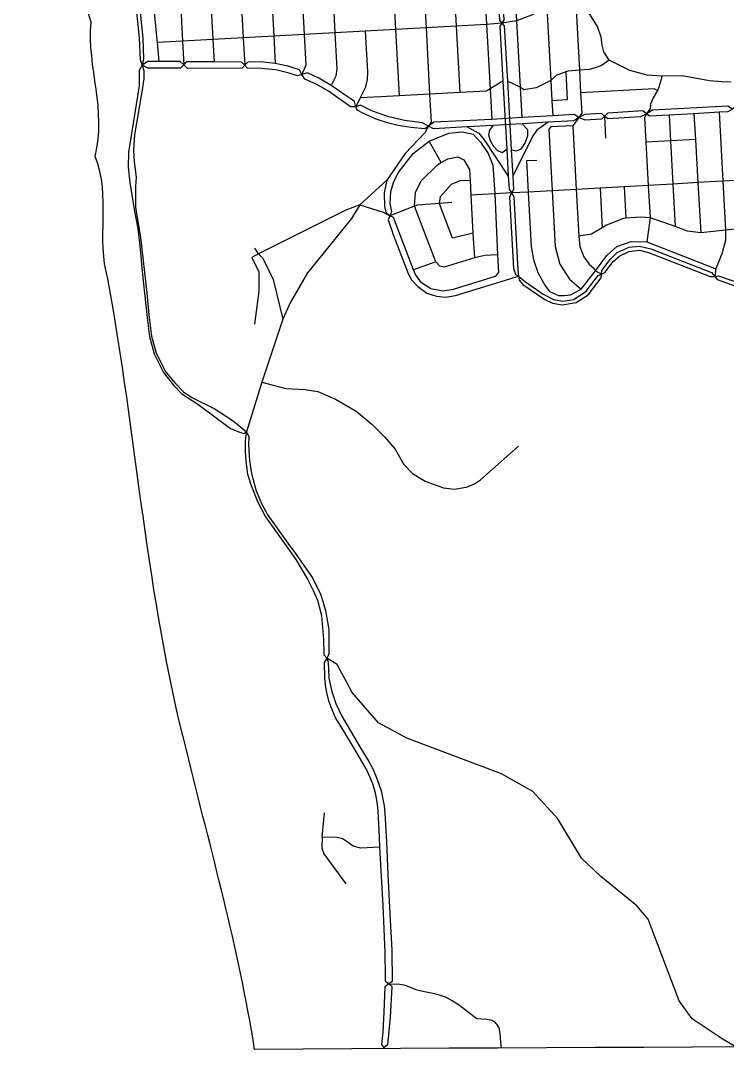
# Model space of a CAD drawing. Extents: x 0 to 264, y 89 to 356.
# Drawn here: x 12.6 to 52.8, y 91.4 to 149.9 of the extents above; entities that cross this region are included whole.
import ezdxf

# ---------------------------------------------------------------- set-up
doc = ezdxf.new("R2010")
doc.units = 0
doc.layers.get('0').update_dxf_attribs({"linetype": 'CONTINUOUS'})

msp = doc.modelspace()

# ---------------------------------------------------------------- linework, layer by layer
at = {"color": 4}
for points in [[(12.737483, 218.794982), (12.616215, 218.556857), (12.771658, 217.239452), (12.977812, 215.765504), (13.536745, 212.310486), (13.643681, 210.918117), (13.667935, 209.752847), (13.617223, 208.68349), (13.471702, 206.931728), (13.501468, 205.981433), (13.682266, 205.647397), (13.828889, 205.392734), (13.923698, 204.076433), (14.143082, 201.772353), (15.71625, 186.430928), (16.496771, 178.845106), (19.576962, 148.901988), (19.608932, 147.714671), (19.536172, 147.362994)], [(35.96349, 206.863377), (36.032942, 205.608812), (36.177361, 203.012588), (36.389028, 199.210303), (36.600694, 195.390383), (36.812361, 191.581484), (37.013004, 187.770383), (37.234591, 183.969203), (37.444053, 180.161407), (37.654617, 176.352508), (37.865183, 172.535895), (38.074645, 168.724792), (38.286312, 164.925815), (38.495772, 161.111407), (38.705234, 157.294792), (38.913593, 153.496919), (39.123056, 149.681407), (39.32921, 146.016926), (39.426224, 144.279496)], [(39.427325, 207.047482), (39.640095, 203.205512), (39.851762, 199.403231), (40.061224, 195.583308), (40.275095, 191.775512), (40.480147, 187.974331), (40.69402, 184.162127), (40.904583, 180.34), (41.114046, 176.538819), (41.324609, 172.728819), (41.534072, 168.917716), (41.744635, 165.118742), (41.956301, 161.305435), (42.167968, 157.488819), (42.377431, 153.689843), (42.547204, 150.629496), (42.773202, 146.495383), (42.84045, 145.324601), (42.888958, 144.480139)], [(20.385043, 205.98474), (20.598915, 202.140563), (20.810582, 198.339383), (21.022248, 194.529383), (21.235018, 190.716078), (21.446684, 186.91269), (21.653941, 183.098282), (21.863403, 179.276155), (22.07066, 175.479383), (22.286736, 171.664974), (22.493993, 167.858282), (22.708967, 164.057101), (22.922838, 160.220643), (23.133403, 156.424974), (23.345069, 152.634817), (23.556736, 148.818202), (23.625087, 147.54269)], [(22.115859, 206.083958), (22.329731, 202.237577), (22.541398, 198.436397), (22.753064, 194.625296), (22.965833, 190.813092), (23.176398, 187.009704), (23.386962, 183.195296), (23.596424, 179.379784), (23.805886, 175.576397), (24.018655, 171.761988), (24.227014, 167.954192), (24.440886, 164.154115), (24.653655, 160.319861), (24.864219, 156.521988), (25.074783, 152.730731), (25.28645, 148.914115), (25.371337, 147.356381)], [(23.846675, 206.178768), (24.060547, 202.334591), (24.271111, 198.53341), (24.486085, 194.721206), (24.694444, 190.909002), (24.907213, 187.106718), (25.115573, 183.291206), (25.325035, 179.474591), (25.534497, 175.67341), (25.74947, 171.859002), (25.95783, 168.050106), (26.172804, 164.250026), (26.385573, 160.419079), (26.59724, 156.619002), (26.807804, 152.826641), (27.01947, 149.010026), (27.10546, 147.455599)], [(25.578594, 206.281294), (25.792465, 202.431605), (26.004132, 198.630424), (26.215799, 194.817119), (26.427465, 191.004912), (26.641337, 187.161842), (26.846389, 183.38822), (27.058056, 179.576016), (27.26862, 175.771528), (27.481389, 171.956016), (27.689748, 168.146016), (27.905825, 164.34704), (28.118594, 160.5183), (28.33026, 156.716016), (28.541926, 152.922551), (28.754697, 149.10704), (28.836276, 147.365201), (28.613585, 146.825008)], [(18.65533, 205.882215), (18.869201, 202.044653), (19.080868, 198.242369), (19.292535, 194.433472), (19.505304, 190.620165), (19.71697, 186.815676), (19.92533, 183.001268), (20.133689, 179.191268), (20.340946, 175.382369), (20.553715, 171.56796), (20.762075, 167.762369), (20.979254, 163.960088), (21.193125, 160.121425), (21.405894, 156.32796), (21.617561, 152.538907), (21.724497, 150.627292), (21.83033, 148.722292), (21.894271, 147.37402)], [(14.844227, 201.818655), (15.232283, 198.027397), (15.580651, 194.383863), (15.668845, 194.232829), (16.006189, 190.426137), (16.117535, 189.282917), (16.366684, 186.62716), (16.765764, 182.824879), (17.162639, 179.020391), (17.558412, 175.226926), (17.956389, 171.422438), (18.364288, 167.628976), (18.572648, 165.69421), (18.766675, 163.836615), (19.068741, 160.963681), (19.152526, 160.21072), (19.296944, 160.033231), (19.184497, 159.874481), (19.60342, 156.233151), (19.990373, 152.448508), (20.186606, 150.534689), (20.380634, 148.641813), (20.476545, 147.570252)], [(38.329306, 195.487397), (38.539869, 191.678498), (38.752639, 187.872909), (38.960998, 184.065113), (39.171561, 180.246294), (39.387639, 176.441806), (39.597101, 172.632909), (39.807665, 168.821806), (40.014923, 165.021728), (40.22769, 161.208421), (40.44046, 157.391806), (40.642204, 153.800088), (40.613542, 153.591728), (40.819697, 149.887562), (41.035772, 146.109532), (41.134992, 144.378717)], [(16.313768, 178.818647), (19.364193, 148.897577), (19.409393, 147.682701), (19.536172, 147.362994), (19.635391, 147.062032), (19.624367, 146.58909), (19.508612, 145.842744), (19.10402, 143.407474), (19.032362, 142.544272), (19.074254, 141.857456), (19.196624, 140.997562), (19.153629, 140.469496), (19.160245, 139.28769), (19.435853, 137.569002), (19.801859, 134.40723), (19.911, 133.158176), (20.054316, 131.951016), (20.331026, 130.9908), (20.887753, 129.904905), (21.42133, 129.255574), (21.881043, 128.793655), (22.351781, 128.455208), (23.618474, 127.843359), (24.706573, 127.144419), (25.474967, 126.510522)], [(34.404653, 172.342968), (34.615216, 168.530764), (34.831294, 164.732891), (35.044064, 160.914072), (35.255731, 157.102968), (35.466294, 153.306199), (35.67796, 149.490687), (35.884115, 145.719272), (35.974514, 144.126258), (35.820175, 143.892544)], [(36.347135, 168.627778), (36.556597, 164.829905), (36.76716, 161.012189), (36.977726, 157.198881), (37.187186, 153.401008), (37.397752, 149.585494), (37.602803, 145.807467)], [(43.682708, 161.401345), (43.897683, 157.58473), (44.099426, 153.997423), (44.077385, 153.785756), (44.044306, 153.477076), (44.167778, 151.275522), (44.382752, 151.087006), (44.192032, 150.840062), (44.405903, 147.070851), (44.472047, 145.787621), (44.532683, 144.630069), (44.369522, 144.377613)], [(33.309938, 160.814853), (33.521605, 157.005954), (33.732171, 153.210285), (33.942734, 149.394774), (34.151093, 145.621155)], [(39.572847, 157.3433), (39.462603, 157.196674), (39.656631, 153.744967), (39.784514, 153.544324), (39.913498, 153.370139), (40.103117, 149.912917), (39.990669, 149.743143)], [(39.784514, 153.544324), (39.678681, 153.3525), (39.861685, 149.896381), (39.990669, 149.743143), (40.120756, 149.593213), (40.308169, 146.460106), (40.524244, 142.554192), (40.606926, 141.057091), (40.648819, 140.287595), (40.531963, 140.092467)], [(30.292588, 153.019565), (30.484411, 149.202953), (30.595756, 147.155738), (30.556067, 146.737917), (30.284869, 146.20875)], [(44.382752, 151.087006), (44.006824, 151.047317), (43.399383, 150.942588), (42.547204, 150.629496), (41.672978, 150.211674), (40.819697, 149.887562), (39.990669, 149.743143), (39.123056, 149.681407), (37.397752, 149.585494), (35.67796, 149.490687), (33.942734, 149.394774), (32.211919, 149.298863), (30.484411, 149.202953), (28.754697, 149.10704), (27.01947, 149.010026), (25.28645, 148.914115), (23.556736, 148.818202), (21.83033, 148.722292), (20.380634, 148.641813)], [(53.039035, 146.391754), (52.479002, 146.409393), (51.79329, 146.473333), (50.25099, 146.755556), (49.081312, 146.744521), (48.258897, 146.796345), (47.265607, 147.059828), (46.102544, 147.641911), (45.793863, 148.123673), (45.695746, 148.505113), (45.646137, 148.959313), (45.430062, 149.552423), (44.660563, 150.810296)], [(32.211919, 149.298863), (32.342006, 146.981553), (32.335402, 146.547197), (32.221853, 146.079766), (31.938527, 145.508706), (31.683856, 144.997178)], [(39.990669, 149.743143), (39.879324, 149.587701), (40.053506, 146.451286), (40.26848, 142.57955), (40.356674, 141.04276), (40.398567, 140.305234), (40.531963, 140.092467), (40.673074, 139.871981), (40.901276, 135.730147), (40.933246, 135.367449)], [(21.894271, 147.37402), (21.702448, 147.566944), (20.476545, 147.570246), (19.852569, 147.571381), (19.536172, 147.363019)], [(25.371337, 147.356381), (25.187231, 147.528359), (23.625087, 147.542696), (22.06184, 147.557027), (21.894271, 147.374026), (21.713472, 147.186605), (19.860287, 147.186605), (19.536172, 147.362994)], [(28.613585, 146.825008), (28.481294, 147.101718), (27.809913, 147.297953), (27.10546, 147.455599), (26.254384, 147.54159), (25.548828, 147.536086), (25.371337, 147.35639), (25.212587, 147.184401), (22.103733, 147.170064), (21.894271, 147.374015)], [(46.102544, 147.641911), (45.68803, 147.362994), (45.366119, 147.219678), (44.965936, 147.114949), (44.405903, 147.070851), (43.743341, 147.020139), (43.622076, 146.974938), (43.077474, 146.775399), (42.773202, 146.495383), (41.944174, 146.080869), (41.249645, 145.965113), (41.035772, 146.109532), (40.308169, 146.460106)], [(19.536172, 147.362994), (19.365295, 147.048801), (19.369706, 146.187803), (18.764472, 142.413081), (18.741321, 141.557595), (18.83613, 140.697701), (19.083075, 139.15981), (19.293639, 138.066199), (19.39837, 137.07401), (19.568144, 135.27705), (19.828318, 132.842883), (19.944073, 131.942197), (20.221885, 130.954419), (20.743335, 129.880651), (21.312189, 129.162968), (21.793951, 128.680106), (22.692432, 128.088099), (24.550028, 126.702343), (25.073682, 126.49178), (25.333856, 126.426736), (25.474967, 126.510522)], [(31.683856, 144.997178), (31.615504, 145.287119), (30.284869, 146.20875), (29.589236, 146.617752), (28.928881, 146.919817), (28.613585, 146.825008), (28.365537, 146.758863), (27.884879, 146.902178), (27.127509, 147.087387), (26.300686, 147.174481), (25.527882, 147.186616), (25.371337, 147.356393)], [(43.622076, 146.974938), (43.714678, 145.386338), (42.84045, 145.324601)], [(35.820175, 143.892544), (35.46519, 144.088776), (35.191787, 144.117438), (34.445442, 144.20784), (33.566806, 144.417299), (32.637456, 144.741415), (31.948439, 145.095296), (31.683856, 144.997178), (31.37848, 144.994921), (30.125018, 145.877969), (29.424974, 146.283663), (28.788871, 146.572498), (28.613585, 146.824954)], [(40.053506, 146.451286), (39.32921, 146.016926), (39.126363, 145.884635), (37.602803, 145.807467), (35.884115, 145.719272), (34.151093, 145.621155), (33.099375, 145.568238), (31.938516, 145.508706)], [(49.081312, 146.744532), (49.028395, 146.484357), (48.925867, 146.119452), (48.839879, 145.921016), (48.597343, 145.512014), (48.449617, 145.150417), (48.422044, 144.888037), (48.224708, 144.592588)], [(48.839879, 145.921016), (48.65026, 146.013619), (44.472047, 145.787621)], [(56.593272, 145.060018), (56.421294, 145.225383), (56.108202, 145.208845), (54.658506, 145.132778), (53.363151, 145.064426), (53.107387, 144.864887), (52.848315, 144.700625), (52.350018, 144.679684), (50.919061, 144.600303), (49.499131, 144.513213)], [(44.369522, 144.377613), (44.101631, 144.549591), (42.888958, 144.480139), (41.134992, 144.378717), (39.426224, 144.279496), (36.12224, 144.110826), (35.820175, 143.892544), (35.602994, 143.748125), (34.825782, 143.808758), (34.089357, 143.938845), (33.535939, 144.07224), (32.834792, 144.299342), (32.084035, 144.622353), (31.752204, 144.809766), (31.683856, 144.997178)], [(45.822526, 144.464704), (45.649444, 144.615738), (44.710172, 144.55731), (44.369522, 144.377613), (44.080687, 144.197917), (42.633194, 144.114133), (41.147117, 144.02704), (39.470322, 143.928925), (38.023933, 143.846242), (36.106806, 143.737101), (35.820175, 143.892544)], [(48.224722, 144.592588), (48.01526, 144.763465), (46.012145, 144.637785), (45.822526, 144.464704), (45.650548, 144.292726), (44.728915, 144.23981), (44.369522, 144.377613)], [(53.107387, 144.864887), (52.837292, 145.03356), (48.565373, 144.799843), (48.224722, 144.592588), (47.880764, 144.42171), (46.018758, 144.313673), (45.822526, 144.464704)], [(48.224722, 144.592588), (48.10125, 144.382022), (48.178421, 142.985244), (48.315121, 140.524619), (48.41875, 138.671433), (48.232438, 137.312135)], [(49.499131, 144.513213), (48.395599, 144.460296), (48.224722, 144.592588)], [(49.499131, 144.513213), (49.577405, 143.061312), (49.711901, 140.602891), (49.845296, 138.179748)], [(50.919061, 144.600303), (50.99954, 143.13848), (51.138447, 140.683369), (51.299401, 137.836893)], [(52.350018, 144.679678), (52.556173, 140.762744), (52.709408, 137.986824), (52.713811, 137.399228), (52.497733, 136.641857), (52.165902, 135.787474), (52.107482, 135.344298)], [(39.470322, 143.928925), (39.281806, 143.670954), (39.226685, 143.40527), (39.324799, 143.081155), (39.497881, 142.772474), (39.734905, 142.512299), (40.009408, 142.402058), (40.26848, 142.57955)], [(41.147117, 144.02704), (41.445877, 143.711744), (41.455811, 143.335815), (41.322419, 142.962091), (41.068859, 142.588369), (40.800968, 142.46159), (40.524258, 142.554192)], [(42.633194, 144.114133), (41.978351, 143.667647), (41.755658, 143.345738), (40.606926, 141.057091)], [(44.018951, 143.914591), (42.775409, 143.845139), (42.654141, 143.724974), (42.848169, 140.221451), (43.025658, 137.04204), (43.286937, 136.049853), (43.837047, 135.187752), (44.498506, 134.617796)], [(44.369522, 144.377613), (44.018951, 143.914591), (44.21849, 140.297518), (44.365113, 137.628534), (44.416926, 137.043143), (44.646232, 136.465468), (44.959324, 136.037726), (45.249262, 135.798498), (45.308794, 135.671718), (45.654956, 135.480998)], [(45.822526, 144.464704), (45.884262, 143.204627)], [(35.820175, 143.892544), (35.619532, 143.516615), (34.495051, 142.345833), (33.443333, 140.823377), (31.905442, 139.410062), (31.444627, 138.639463), (28.937701, 135.553758), (27.975278, 133.893498), (27.526588, 132.912335), (26.344783, 129.34046), (25.474965, 126.510522), (25.591823, 126.219481), (25.5819, 125.771893), (25.639227, 124.881129), (25.746162, 124.144704), (26.025077, 123.159133), (26.338168, 122.39625), (26.685433, 121.770069), (27.81322, 120.185877), (28.204582, 119.661119), (29.215511, 118.211425), (29.698376, 117.25341), (29.960755, 116.359342), (30.143757, 115.27455), (30.153691, 113.843593), (30.029115, 113.637438)], [(39.594894, 140.040651), (39.747032, 136.585633), (39.79223, 135.581319), (39.605921, 135.34099), (37.223567, 134.606772), (36.627153, 134.508655), (35.949159, 134.647562), (35.419992, 134.989313), (35.071623, 135.465563), (34.973508, 135.721327), (33.829185, 138.700095), (33.61421, 138.80152), (33.738786, 139.015391), (33.646181, 139.502665), (33.682562, 140.17625), (33.828081, 140.686674), (34.089357, 141.23348), (34.953662, 142.34473), (35.854349, 143.045877), (36.979931, 143.486849), (37.74171, 143.567328), (38.35466, 143.430625), (38.781301, 142.980833), (39.205738, 142.343629), (39.481345, 141.665633), (39.594894, 140.040651)], [(38.023933, 143.846242), (38.67216, 143.492361), (38.994072, 143.115329), (40.356674, 141.04276)], [(36.533447, 141.825486), (35.854349, 143.045877)], [(49.577405, 143.061312), (48.178421, 142.985244)], [(50.99954, 143.13848), (49.577405, 143.061312)], [(39.747032, 136.585633), (39.031553, 136.531615), (38.426319, 136.402631), (36.701016, 135.872361), (36.462891, 135.93079), (36.234686, 136.183246), (35.028629, 139.339506), (35.071623, 140.124437), (35.403454, 140.775972), (36.347135, 141.720756), (36.533447, 141.825486), (36.914887, 142.038256), (37.479331, 142.152909), (37.837621, 141.973213), (38.149609, 141.426407), (38.182683, 140.828889), (38.230088, 139.964583), (38.349149, 137.800512), (38.426319, 136.402631)], [(41.981659, 141.945651), (41.385242, 141.921408), (41.488871, 140.145395), (41.648724, 137.053063), (41.78322, 136.29349), (42.032369, 135.563681), (42.429244, 134.854817), (42.699339, 134.484401), (43.214174, 134.258403), (43.554825, 134.258403), (43.889964, 134.306911), (44.498506, 134.617796), (45.308794, 135.671718), (45.966944, 136.529411), (46.529185, 137.045347), (47.343881, 137.325365), (48.232438, 137.312129), (52.16591, 135.787474)], [(33.443333, 140.823377), (33.304426, 140.096875), (33.30993, 139.322968), (33.384896, 138.997752), (33.614202, 138.80152), (33.519401, 138.570008), (33.825877, 137.682551), (34.660417, 135.514072), (34.855548, 135.149167), (35.203915, 134.767726), (35.717647, 134.402822), (36.269964, 134.219817), (36.790311, 134.174619), (37.350347, 134.27053), (40.933246, 135.367449), (41.344452, 135.047744), (42.339949, 134.34329), (42.923133, 134.027994), (43.450095, 133.948619), (44.081787, 134.035713), (44.786242, 134.518578), (45.467544, 135.392803), (45.654956, 135.480998)], [(38.349149, 137.800512), (37.187186, 137.526008), (36.495965, 139.329583), (36.451867, 139.50046), (36.502577, 139.89954), (37.119938, 140.596276), (37.613827, 140.807942), (38.182683, 140.828883)], [(53.976103, 140.842119), (52.556173, 140.762744), (51.138447, 140.683369), (49.711901, 140.602891), (48.315121, 140.524619), (46.951415, 140.448549), (45.583297, 140.372482), (44.21849, 140.297518), (42.848169, 140.221451), (41.488871, 140.145383)], [(46.951415, 140.448549), (47.045121, 138.65269)], [(41.488871, 140.145383), (40.531963, 140.092467), (39.594894, 140.040651), (38.230088, 139.964583)], [(40.531963, 140.092467), (40.422822, 139.857647), (40.644408, 135.807317), (40.764576, 135.475486), (40.933246, 135.367449)], [(45.583297, 140.372482), (45.701258, 138.111397)], [(31.905442, 139.410062), (31.126024, 139.11902), (26.151858, 136.624218), (26.401007, 136.384992), (26.979783, 135.174522), (27.526588, 132.912335)], [(31.905442, 139.410062), (33.244897, 139.00216), (33.61421, 138.80152)], [(35.028629, 139.339506), (33.61421, 138.80152)], [(37.154115, 139.559992), (36.451867, 139.50046), (35.196199, 139.395731), (35.028629, 139.339506)], [(54.127135, 138.123524), (52.709408, 137.986824), (51.299401, 137.836893), (50.540928, 137.923984), (49.845296, 138.179748), (49.322742, 138.371572), (48.41875, 138.671433), (47.850998, 138.708915), (47.045121, 138.65269), (46.91724, 138.643885), (45.944894, 138.256933), (45.701258, 138.111411), (45.089408, 137.746494), (44.365113, 137.628534)], [(26.151858, 136.624218), (25.950113, 136.961564)], [(40.933246, 135.367449), (40.975139, 135.140347), (41.190113, 134.890095), (42.439167, 134.041224), (42.876831, 133.821842), (43.422533, 133.735851), (44.209671, 133.871451), (44.906407, 134.298092), (45.635113, 135.269331), (45.654953, 135.480998), (45.671494, 135.679437), (46.151052, 136.313333), (46.554542, 136.708004), (47.22482, 137.004558), (47.825646, 137.075113), (48.463954, 136.921875), (51.92338, 135.576911), (52.107485, 135.344298)], [(26.151858, 136.624218), (25.769314, 136.432397), (26.171701, 135.616597), (26.172802, 134.503143), (25.930267, 132.641137)], [(45.654956, 135.480998), (45.852292, 135.562577), (46.319722, 136.198681), (46.697855, 136.527204), (47.217101, 136.775252), (47.822335, 136.8425), (48.330556, 136.716824), (51.830772, 135.347606), (52.107482, 135.344304), (52.320252, 135.387292), (53.575921, 134.939704), (54.137058, 134.327855), (56.351839, 130.998516), (56.507284, 130.343673), (56.448853, 130.104444)], [(36.234686, 136.183246), (34.973508, 135.721327)], [(52.107482, 135.344298), (52.235365, 135.180036), (53.449141, 134.74678), (53.961769, 134.188951), (56.144583, 130.907014), (56.300026, 130.249967), (56.448853, 130.104444), (56.527127, 129.924748), (56.422394, 129.396685), (55.214131, 125.756458), (54.676144, 124.133681), (54.493143, 123.937449)], [(26.344783, 129.34046), (27.712899, 128.981067), (28.805409, 128.920435), (29.521988, 128.801371), (30.52079, 128.37473), (31.69598, 127.695633), (32.586744, 126.952595), (33.323169, 126.219481), (33.914072, 125.531564), (34.169835, 125.097204), (34.415676, 124.654028), (34.905157, 124.139192), (35.628351, 123.713655), (36.663534, 123.332215), (37.322785, 123.256147), (38.034956, 123.38072), (38.432935, 123.56152), (38.780201, 123.786415), (40.936553, 125.694722)], [(25.474965, 126.510522), (25.401102, 126.217274), (25.38236, 125.936155), (25.388975, 125.394861), (25.420946, 124.849159), (25.531189, 124.11053), (25.728524, 123.467814), (26.089018, 122.546181), (26.552039, 121.68849), (28.014965, 119.63356), (28.269627, 119.244401), (28.9377, 118.134254), (29.259608, 117.499254), (29.502145, 116.942526), (29.735858, 116.064992), (29.852715, 114.700183), (29.859319, 113.836981), (30.029093, 113.637438)], [(30.029105, 113.637438), (29.87697, 113.403724), (29.903414, 112.529496), (29.946411, 112.116085), (30.015863, 111.690548), (30.131619, 111.21981), (30.335567, 110.690643), (30.538414, 110.227621), (31.014664, 109.430563), (31.585724, 108.482474), (32.047643, 107.71849), (32.310022, 107.249956), (32.464361, 106.907101), (32.625315, 106.510226), (32.760914, 106.065947), (32.835881, 105.680095), (32.903129, 105.328421), (32.937303, 104.962412), (33.015578, 103.482953), (33.03982, 102.894254), (33.218439, 99.571528), (33.335296, 96.898133), (33.357337, 95.537734), (33.349633, 95.279766), (33.556888, 95.121016), (33.340808, 94.953447), (33.286787, 93.529105), (33.211824, 92.380373), (33.142369, 91.670409), (33.281276, 91.482994)], [(30.029105, 113.637438), (30.116199, 113.412544), (30.158092, 112.505244), (30.326762, 111.750077), (30.538428, 111.069879), (30.880183, 110.352197), (31.963871, 108.500113), (32.422482, 107.75928), (32.663915, 107.311692), (32.888812, 106.799064), (33.128037, 106.097917), (33.304426, 105.247942), (33.338603, 104.834532), (33.421286, 103.193012), (33.512785, 101.333213), (33.624133, 99.106301), (33.724452, 97.034835), (33.757526, 95.254411), (33.556883, 95.121016), (33.739887, 94.965574), (33.632953, 93.234758), (33.481919, 91.66159), (33.281276, 91.482994)], [(53.445833, 91.443308), (52.577117, 91.952631), (50.817639, 93.144357), (50.085625, 94.167412), (48.308506, 98.793213), (47.674609, 99.566016), (45.619678, 101.231787), (44.51284, 102.269174), (43.181103, 104.503801), (41.75125, 106.052716), (39.976338, 107.062544), (34.585453, 109.096528), (32.969287, 109.969653), (31.481008, 111.693856), (30.628827, 113.275841), (30.029105, 113.637438)], [(29.777752, 103.456494), (29.902328, 104.851067)], [(33.039843, 102.894254), (31.961667, 102.844645), (31.542744, 102.959298), (31.196579, 103.197423), (30.926484, 103.3683), (30.621111, 103.447675), (29.777752, 103.45648), (29.743578, 102.840234), (29.861535, 102.516119), (31.122716, 100.802942)], [(33.556883, 95.121016), (34.184167, 95.109981), (34.41678, 95.066985), (34.676952, 94.969971), (35.098081, 94.806812), (35.49716, 94.706491), (36.153107, 94.573096), (36.432022, 94.497028), (36.76716, 94.379068), (37.169547, 94.183939), (37.589576, 93.910537), (38.102204, 93.514762), (38.561919, 93.163088), (39.135183, 93.122298), (39.439452, 93.053947), (39.564028, 92.967957), (39.685296, 92.833461), (39.816484, 92.621794), (39.879324, 92.307602), (39.914601, 91.83576), (39.959799, 91.470858)]]:
    msp.add_lwpolyline(points, dxfattribs=at)
at = {"color": 3}
for points in [[(16.630156, 149.800451), (15.478666, 153.101935), (16.998077, 156.85906), (15.499074, 159.7256)], [(16.856159, 142.174956), (17.537114, 144.806312), (16.393436, 147.202627), (16.630156, 149.800451)], [(17.588173, 135.204307), (16.896889, 137.514076), (17.798788, 139.884144), (16.856159, 142.174956)], [(22.046396, 108.436819), (19.795056, 117.107719), (19.209061, 126.277765), (17.588173, 135.204307)], [(25.928061, 91.395923), (24.981437, 97.326918), (23.485201, 102.524427), (22.046396, 108.436819)], [(203.057785, 92.127832), (144.094115, 91.654644), (84.961976, 91.759617), (25.928061, 91.395923)]]:
    msp.add_open_spline(points, degree=3, dxfattribs=at)

doc.saveas('drawing.dxf')
